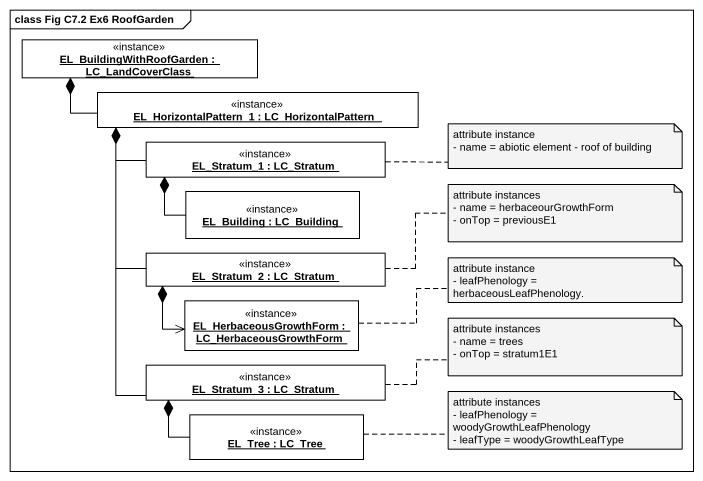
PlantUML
@startuml
mainframe class Fig C7.2 Ex6 RoofGarden
hide circle
hide empty members
object "EL_BuildingWithRoofGarden : LC_LandCoverClass" as EL_BuildingWithRoofGarden <<instance>> #FFFFFF
object "EL_HorizontalPattern_1 : LC_HorizontalPattern" as EL_HorizontalPattern_1 <<instance>> #FFFFFF
object "EL_Stratum_1 : LC_Stratum" as EL_Stratum_1 <<instance>> #FFFFFF
object "EL_Building : LC_Building" as EL_Building <<instance>> #FFFFFF
object "EL_Stratum_2 : LC_Stratum" as EL_Stratum_2 <<instance>> #FFFFFF
object "EL_HerbaceousGrowthForm : LC_HerbaceousGrowthForm" as EL_HerbaceousGrowthForm <<instance>> #FFFFFF
object "EL_Stratum_3 : LC_Stratum" as EL_Stratum_3 <<instance>> #FFFFFF
object "EL_Tree : LC_Tree" as EL_Tree <<instance>> #FFFFFF
EL_HorizontalPattern_1 -left-* EL_BuildingWithRoofGarden
EL_Stratum_1 -up-* EL_HorizontalPattern_1
EL_Building -up-* EL_Stratum_1
EL_Stratum_2 -up-* EL_HorizontalPattern_1
EL_HerbaceousGrowthForm <-up-* EL_Stratum_2
EL_Stratum_3 -up-* EL_HorizontalPattern_1
EL_Tree -up-* EL_Stratum_3
note right of EL_Stratum_1
  attribute instance
  - name = abiotic element - roof of building
end note
note right of EL_Stratum_2
  attribute instances
  - name = herbaceourGrowthForm
  - onTop = previousE1
end note
note right of EL_HerbaceousGrowthForm
  attribute instance
  - leafPhenology = herbaceousLeafPhenology.
end note
note right of EL_Stratum_3
  attribute instances
  - name = trees
  - onTop = stratum1E1
end note
note right of EL_Tree
  attribute instances
  - leafPhenology = woodyGrowthLeafPhenology
  - leafType = woodyGrowthLeafType
end note
@enduml
